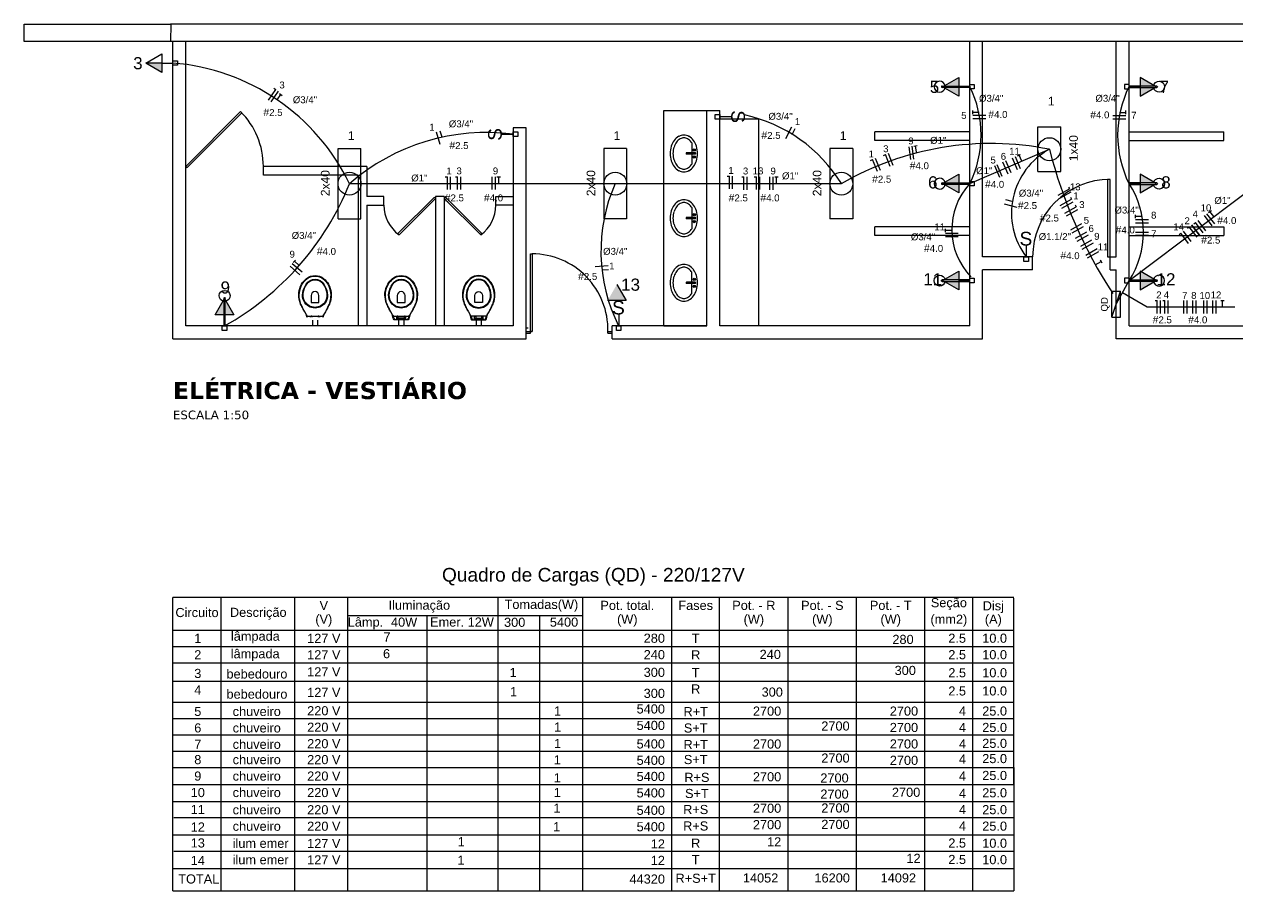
# Model space of a CAD drawing. Header units: inches. Extents: x 3 to 194, y 29 to 128.
# Drawn here: x 69.13 to 83.2, y 83.35 to 93.41 of the extents above; entities that cross this region are included whole.
import ezdxf

# ---------------------------------------------------------------- set-up
doc = ezdxf.new("R2010")
doc.units = ezdxf.units.IN
doc.header["$MEASUREMENT"] = 0
doc.linetypes.add('CONTINU', pattern=[0])
for name, color, linetype in [('0_COR', 1, 'Continuous'), ('AP-SAN', 3, 'Continuous'), ('Arquitetura', 7, 'Continuous'), ('DI-Linhas_do_quadro', 1, 'Continuous'), ('DI-Textos_do_quadro', 2, 'Continuous'), ('DI-Título_do_quadro', 1, 'Continuous'), ('EL-Condutos', 2, 'Continuous'), ('EL-Fios', 2, 'Continuous'), ('EL-Textos_condutos', 7, 'Continuous'), ('EL-Textos_fios', 7, 'Continuous'), ('EL-Textos_pontos', 5, 'Continuous'), ('HACHURA', 1, 'Continuous'), ('P-SIMBOL', 5, 'Continuous'), ('TEXTO', 7, 'Continuous')]:
    doc.layers.add(name, color=color, linetype=linetype)
doc.styles.add('ARIAL', font='arial.ttf')
doc.styles.add('ROMANS', font='romans.shx')
doc.dimstyles.new('ESC5', dxfattribs={"dimtxt": 0.01, "dimasz": 0.01, "dimexe": 0.18, "dimexo": 0.0625, "dimgap": 0.006, "dimtad": 1, "dimtih": 1, "dimtoh": 1, "dimdec": 4, "dimzin": 0, "dimdsep": 46, "dimtxsty": 'ROMANS', "dimcen": 0.09, "dimadec": 0, "dimazin": 0, "dimtfac": 1, "dimtdec": 4, "dimtofl": 0, "dimtmove": 1, "dimatfit": 3, "dimfxl": 1, "dimtolj": 1, "dimtzin": 0, "dimarcsym": 0})

# ---------------------------------------------------------------- blocks, each defined once
blk = doc.blocks.new('Chuveiro')
at = {"layer": 'AP-SAN', "color": 252}
for p, q in [((-0.393, 0.01), (0, 0.01)), ((0, 0.01), (0, -0.01)), ((0, -0.01), (-0.393, -0.01))]:
    blk.add_line(p, q, dxfattribs=at)
for centre, radius, start, end in [((-0.426, 0), 0.078, 7.3661, 352.6339), ((-0.393, 0), 0.01, 90, 270)]:
    blk.add_arc(centre, radius, start, end, dxfattribs=at)

msp = doc.modelspace()

# ---------------------------------------------------------------- hatches: boundary and pattern name
at = {"ltscale": 2.5}
h = msp.add_hatch(dxfattribs=at)
h.set_pattern_fill('AR-SAND', color=252, scale=0.05, angle=315, style=0, double=1)
h.set_pattern_definition([(187.5, (75.00052, 89.90619), (-0.0659, 0.07035), [0, -0.076, 0, -0.085, 0, -0.08125]), (217.5, (75.00052, 89.90619), (-0.16235, 0.03721), [0, -0.041, 0, -0.0685, 0, -0.02625]), (257.5, (75.04401, 89.949675), (-0.1103, -0.1099), [0, -0.025, 0, -0.09, 0, -0.1175]), (267.5, (75.044, 89.94968), (-0.13731, -0.07525), [0, -0.0125, 0, -0.059, 0, -0.0675])])
h.paths.add_polyline_path([(74.951, 89.842), (74.951, 89.906), (75.001, 89.906), (75.001, 89.842)])
at = {"layer": 'P-SIMBOL'}
msp.add_hatch(color=5, dxfattribs=at).paths.add_polyline_path([(70.535, 92.956), (70.723, 92.848), (70.723, 92.956)])
at = {"layer": 'P-SIMBOL', "linetype": 'CONTINU'}
for points in [[(79.973, 92.789), (79.785, 92.681), (79.973, 92.573)], [(82.266, 92.681), (82.078, 92.789), (82.078, 92.573)], [(79.973, 91.666), (79.785, 91.558), (79.973, 91.45)], [(82.078, 91.666), (82.078, 91.45), (82.266, 91.558)], [(79.973, 90.539), (79.785, 90.431), (79.973, 90.323)], [(82.078, 90.539), (82.078, 90.323), (82.266, 90.431)], [(76.006, 90.388), (75.898, 90.2), (76.114, 90.2)], [(71.451, 90.222), (71.342, 90.034), (71.559, 90.034)]]:
    msp.add_hatch(color=256, dxfattribs=at).paths.add_polyline_path(points)

# ---------------------------------------------------------------- linework, layer by layer
at = {"color": 1, "ltscale": 2.5}
for p, q in [((91.226, 93.406), (70.825, 93.406)), ((91.226, 93.206), (70.825, 93.206)), ((70.851, 89.756), (70.851, 93.206)), ((71.001, 89.906), (71.001, 93.206)), ((80.101, 89.906), (80.101, 93.206)), ((80.251, 90.706), (80.251, 93.206)), ((81.801, 90.706), (81.801, 93.206)), ((81.951, 89.906), (81.951, 93.206)), ((77.051, 92.406), (77.201, 92.406)), ((77.051, 89.906), (77.051, 92.406)), ((77.201, 89.906), (77.201, 92.406)), ((74.951, 92.206), (74.801, 92.206)), ((74.801, 92.206), (74.801, 89.906)), ((74.951, 89.756), (74.951, 92.206)), ((80.831, 90.706), (80.251, 90.706)), ((80.831, 90.556), (80.831, 90.706)), ((81.731, 90.706), (81.801, 90.706)), ((81.731, 90.556), (81.731, 90.706)), ((80.831, 90.556), (80.251, 90.556)), ((80.831, 90.556), (80.251, 90.556)), ((80.251, 89.756), (80.251, 90.556)), ((81.731, 90.556), (81.801, 90.556)), ((81.801, 89.756), (81.801, 90.556)), ((74.801, 89.906), (71.001, 89.906)), ((75.951, 89.756), (75.951, 89.906)), ((77.051, 89.906), (75.951, 89.906)), ((80.101, 89.906), (77.201, 89.906)), ((81.951, 89.906), (84.851, 89.906)), ((70.851, 89.756), (74.951, 89.756)), ((75.951, 89.756), (80.251, 89.756)), ((86.101, 89.756), (81.801, 89.756))]:
    msp.add_line(p, q, dxfattribs=at)
at = {"color": 252, "ltscale": 2.5}
for p, q in [((76.551, 89.906), (76.551, 92.406)), ((76.551, 92.406), (77.051, 92.406)), ((77.651, 92.306), (77.201, 92.306)), ((77.651, 89.906), (77.651, 92.306)), ((79.001, 92.056), (79.001, 92.156)), ((80.101, 92.156), (79.001, 92.156)), ((80.101, 92.056), (79.001, 92.056)), ((81.951, 92.156), (83.051, 92.156)), ((81.951, 92.056), (83.051, 92.056)), ((83.051, 92.056), (83.051, 92.156)), ((71.901, 91.656), (71.901, 91.756)), ((73.101, 91.756), (71.901, 91.756)), ((73.001, 91.656), (71.901, 91.656)), ((73.001, 91.656), (73.001, 89.906)), ((73.101, 91.756), (73.101, 91.406)), ((74.001, 91.406), (73.901, 91.406)), ((73.901, 91.406), (73.901, 89.906)), ((74.001, 91.406), (74.001, 89.906)), ((73.101, 91.306), (73.101, 89.906)), ((79.001, 90.956), (79.001, 91.056)), ((80.101, 91.056), (79.001, 91.056)), ((80.101, 90.956), (79.001, 90.956)), ((81.951, 91.056), (83.051, 91.056)), ((81.951, 90.956), (83.051, 90.956)), ((83.051, 91.056), (83.051, 90.956)), ((72.471, 89.973), (72.471, 89.906)), ((72.531, 89.973), (72.531, 89.906)), ((73.583, 89.976), (73.418, 89.976)), ((73.536, 89.994), (73.465, 89.994)), ((73.471, 89.976), (73.471, 89.906)), ((73.531, 89.976), (73.531, 89.906)), ((74.318, 89.976), (74.483, 89.976)), ((74.365, 89.994), (74.436, 89.994)), ((74.371, 89.976), (74.371, 89.906)), ((74.431, 89.976), (74.431, 89.906)), ((74.951, 89.842), (75.021, 89.842)), ((74.951, 89.822), (75.001, 89.822)), ((75.001, 89.822), (75.001, 89.842)), ((75.901, 89.822), (75.901, 89.842)), ((75.901, 89.842), (75.951, 89.842)), ((75.901, 89.822), (75.951, 89.822)), ((76.551, 89.906), (77.051, 89.906))]:
    msp.add_line(p, q, dxfattribs=at)
at = {"color": 252, "linetype": 'CONTINU'}
for p, q in [((76.914, 91.914), (76.815, 91.914)), ((76.875, 92.029), (76.875, 91.914)), ((76.914, 91.899), (76.815, 91.899)), ((76.875, 91.899), (76.875, 91.783)), ((76.875, 91.279), (76.875, 91.164)), ((76.914, 91.164), (76.815, 91.164)), ((76.914, 91.149), (76.815, 91.149)), ((76.875, 91.149), (76.875, 91.033)), ((76.875, 90.413), (76.875, 90.529)), ((76.914, 90.413), (76.815, 90.413)), ((76.914, 90.398), (76.815, 90.398)), ((76.875, 90.283), (76.875, 90.398))]:
    msp.add_line(p, q, dxfattribs=at)
at = {"color": 1, "ltscale": 2.5}
msp.add_lwpolyline([(70.826, 93.406), (70.825, 93.206), (69.126, 93.206), (69.126, 93.406)], close=True, dxfattribs=at)
msp.add_lwpolyline([(70.826, 93.406), (70.825, 93.206), (69.126, 93.206), (69.126, 93.406)], close=True, dxfattribs=at)
at = {"color": 252, "ltscale": 2.5}
for points in [[(71.015, 91.742), (71.651, 92.378), (71.637, 92.393), (71.001, 91.756)], [(81.731, 90.706), (81.731, 91.606), (81.701, 91.606), (81.701, 90.706)], [(73.901, 91.386), (73.476, 90.962), (73.462, 90.976), (73.886, 91.4)], [(74.001, 91.386), (74.425, 90.962), (74.439, 90.976), (74.015, 91.4)], [(74.601, 91.406), (74.801, 91.406), (74.801, 91.306), (74.601, 91.306)], [(75.001, 89.842), (75.001, 90.742), (75.021, 90.742), (75.021, 89.842)]]:
    msp.add_lwpolyline(points, close=True, dxfattribs=at)
for points in [[(73.101, 91.306), (73.301, 91.306), (73.301, 91.406), (73.101, 91.406)], [(72.45, 90.006), (72.45, 90.02)], [(72.552, 90.02), (72.552, 90.006)], [(73.45, 89.988), (73.45, 89.976)], [(73.552, 89.976), (73.552, 89.988)], [(74.35, 89.976), (74.35, 89.988)], [(74.452, 89.988), (74.452, 89.976)]]:
    msp.add_lwpolyline(points, dxfattribs=at)
for points in [[(72.405, 90.006), (72.401, 90.032, 0.047116), (72.401, 90.033, 0.044891), (72.401, 90.034), (72.381, 90.07, -0.036783), (72.369, 90.09, -0.0196), (72.348, 90.13, -0.056836), (72.323, 90.19, -0.089116), (72.313, 90.29, -0.095425), (72.345, 90.39, -0.091656), (72.401, 90.456, -0.16072), (72.501, 90.49, -0.16072), (72.601, 90.456, -0.091656), (72.656, 90.39, -0.095425), (72.689, 90.29, -0.089116), (72.679, 90.19, -0.056836), (72.654, 90.13, -0.0196), (72.633, 90.09, -0.036783), (72.621, 90.07), (72.6, 90.034, 0.044891), (72.6, 90.033, 0.047116), (72.6, 90.032), (72.596, 90.006)], [(72.381, 90.07), (72.37, 90.09, -0.0204), (72.351, 90.13, -0.050595), (72.327, 90.19, -0.089432), (72.319, 90.29, -0.098712), (72.353, 90.39, -0.072481), (72.401, 90.447, -0.182574), (72.501, 90.483, -0.182574), (72.601, 90.447, -0.072481), (72.648, 90.39, -0.098712), (72.682, 90.29, -0.089432), (72.674, 90.19, -0.050595), (72.651, 90.13, -0.0204), (72.632, 90.09), (72.621, 90.07)], [(73.418, 89.976, -0.110292), (73.406, 90.003), (73.401, 90.032, 0.047116), (73.401, 90.033, 0.044891), (73.401, 90.034), (73.381, 90.07, -0.036783), (73.369, 90.09, -0.0196), (73.348, 90.13, -0.056836), (73.323, 90.19, -0.089116), (73.313, 90.29, -0.095425), (73.345, 90.39, -0.091656), (73.401, 90.456, -0.16072), (73.501, 90.49, -0.16072), (73.601, 90.456, -0.091656), (73.656, 90.39, -0.095425), (73.689, 90.29, -0.089116), (73.679, 90.19, -0.056836), (73.654, 90.13, -0.0196), (73.633, 90.09, -0.036783), (73.621, 90.07), (73.6, 90.034, 0.044891), (73.6, 90.033, 0.047116), (73.6, 90.032), (73.595, 90.003, -0.110292), (73.583, 89.976, -0.110292)], [(73.381, 90.07), (73.37, 90.09, -0.0204), (73.351, 90.13, -0.050595), (73.327, 90.19, -0.089432), (73.319, 90.29, -0.098712), (73.353, 90.39, -0.072481), (73.401, 90.447, -0.182574), (73.501, 90.483, -0.182574), (73.601, 90.447, -0.072481), (73.648, 90.39, -0.098712), (73.682, 90.29, -0.089432), (73.674, 90.19, -0.050595), (73.651, 90.13, -0.0204), (73.632, 90.09), (73.621, 90.07)], [(74.483, 89.976, 0.110292), (74.495, 90.003), (74.5, 90.032, -0.047116), (74.5, 90.033, -0.044891), (74.5, 90.034), (74.521, 90.07, 0.036783), (74.533, 90.09, 0.0196), (74.554, 90.13, 0.056836), (74.579, 90.19, 0.089116), (74.589, 90.29, 0.095425), (74.556, 90.39, 0.091656), (74.501, 90.456, 0.16072), (74.401, 90.49, 0.16072), (74.301, 90.456, 0.091656), (74.245, 90.39, 0.095425), (74.213, 90.29, 0.089116), (74.223, 90.19, 0.056836), (74.248, 90.13, 0.0196), (74.269, 90.09, 0.036783), (74.281, 90.07), (74.301, 90.034, -0.044891), (74.301, 90.033, -0.047116), (74.301, 90.032), (74.306, 90.003, 0.110292), (74.318, 89.976, 0.110292)], [(74.521, 90.07), (74.532, 90.09, 0.0204), (74.551, 90.13, 0.050595), (74.574, 90.19, 0.089432), (74.582, 90.29, 0.098712), (74.548, 90.39, 0.072481), (74.501, 90.447, 0.182574), (74.401, 90.483, 0.182574), (74.301, 90.447, 0.072481), (74.253, 90.39, 0.098712), (74.219, 90.29, 0.089432), (74.227, 90.19, 0.050595), (74.251, 90.13, 0.0204), (74.27, 90.09), (74.281, 90.07)], [(72.401, 90.033), (72.403, 90.03, 0.269143), (72.42, 90.02), (72.581, 90.02, 0.269143), (72.598, 90.03), (72.6, 90.033)], [(72.415, 90.006, -0.039426), (72.413, 90.022)], [(72.466, 90.006), (72.466, 90.01, 0.414214), (72.456, 90.02)], [(72.546, 90.02, 0.414214), (72.536, 90.01), (72.536, 90.006)], [(72.588, 90.022, -0.039426), (72.586, 90.006, -0.039426)], [(73.401, 90.033), (73.403, 90.03, 0.269143), (73.42, 90.02), (73.581, 90.02, 0.269143), (73.598, 90.03), (73.6, 90.033)], [(73.431, 89.976, -0.068652), (73.421, 89.99, -0.082359), (73.413, 90.022)], [(73.453, 89.976, -0.15436), (73.45, 89.988), (73.45, 90.02)], [(73.546, 90.02, 0.414214), (73.536, 90.01), (73.536, 89.997, 0.226163), (73.538, 89.992, -0.733322), (73.536, 89.985), (73.466, 89.985, -0.733322), (73.463, 89.992, 0.226163), (73.466, 89.997), (73.466, 90.01, 0.414214), (73.456, 90.02)], [(73.552, 90.02), (73.552, 89.988, -0.15436), (73.548, 89.976, -0.15436)], [(73.588, 90.022, -0.082359), (73.581, 89.99, -0.068652), (73.57, 89.976, -0.068652)], [(74.5, 90.033), (74.498, 90.03, -0.269143), (74.481, 90.02), (74.32, 90.02, -0.269143), (74.303, 90.03), (74.301, 90.033)], [(74.313, 90.022, 0.082359), (74.321, 89.99, 0.068652), (74.331, 89.976, 0.068652)], [(74.35, 90.02), (74.35, 89.988, 0.15436), (74.353, 89.976, 0.15436)], [(74.356, 90.02, -0.414214), (74.366, 90.01), (74.366, 89.997, -0.226163), (74.363, 89.992, 0.733322), (74.366, 89.985), (74.436, 89.985, 0.733322), (74.438, 89.992, -0.226163), (74.436, 89.997), (74.436, 90.01, -0.414214), (74.446, 90.02)], [(74.448, 89.976, 0.15436), (74.452, 89.988), (74.452, 90.02)], [(74.47, 89.976, 0.068652), (74.481, 89.99, 0.082359), (74.488, 90.022)]]:
    msp.add_lwpolyline(points, format="xyb", dxfattribs=at)
for points in [[(72.501, 90.447, -0.247323), (72.603, 90.39, -0.098952), (72.643, 90.29, -0.167831), (72.629, 90.19, -0.278895), (72.501, 90.112, -0.278895), (72.373, 90.19, -0.167831), (72.358, 90.29, -0.098952), (72.399, 90.39, -0.247323)], [(72.382, 90.19, -0.185303), (72.364, 90.29, -0.106842), (72.406, 90.39, -0.250606), (72.501, 90.442, -0.250606), (72.596, 90.39, -0.106842), (72.637, 90.29, -0.185303), (72.62, 90.19, -0.264523), (72.501, 90.12, -0.264523)], [(73.501, 90.447, -0.247323), (73.603, 90.39, -0.098952), (73.643, 90.29, -0.167831), (73.629, 90.19, -0.278895), (73.501, 90.112, -0.278895), (73.373, 90.19, -0.167831), (73.358, 90.29, -0.098952), (73.399, 90.39, -0.247323)], [(73.382, 90.19, -0.185303), (73.364, 90.29, -0.106842), (73.406, 90.39, -0.250606), (73.501, 90.442, -0.250606), (73.596, 90.39, -0.106842), (73.637, 90.29, -0.185303), (73.62, 90.19, -0.264523), (73.501, 90.12, -0.264523)], [(74.401, 90.447, 0.247323), (74.299, 90.39, 0.098952), (74.258, 90.29, 0.167831), (74.273, 90.19, 0.278895), (74.401, 90.112, 0.278895), (74.529, 90.19, 0.167831), (74.543, 90.29, 0.098952), (74.503, 90.39, 0.247323)], [(74.52, 90.19, 0.185303), (74.537, 90.29, 0.106842), (74.496, 90.39, 0.250606), (74.401, 90.442, 0.250606), (74.306, 90.39, 0.106842), (74.264, 90.29, 0.185303), (74.282, 90.19, 0.264523), (74.401, 90.12, 0.264523)], [(72.456, 90.258), (72.456, 90.178), (72.546, 90.178), (72.546, 90.258, 1)], [(73.456, 90.258), (73.456, 90.178), (73.546, 90.178), (73.546, 90.258, 1)], [(74.446, 90.258), (74.446, 90.178), (74.356, 90.178), (74.356, 90.258, -1)]]:
    msp.add_lwpolyline(points, format="xyb", close=True, dxfattribs=at)
at = {"color": 252, "linetype": 'CONTINU'}
for centre, radius in [((76.904, 91.946), 0.0134), ((76.904, 91.946), 0.00926), ((76.904, 91.867), 0.0134), ((76.904, 91.867), 0.00926), ((76.904, 91.196), 0.0134), ((76.904, 91.117), 0.0134), ((76.904, 91.196), 0.00926), ((76.904, 91.117), 0.00926), ((76.904, 90.445), 0.0134), ((76.904, 90.366), 0.0134), ((76.904, 90.445), 0.00926), ((76.904, 90.366), 0.00926)]:
    msp.add_circle(centre, radius, dxfattribs=at)
at = {"color": 252, "ltscale": 2.5}
for centre, radius, start, end in [((71.001, 91.756), 0.9, 360, 45), ((81.731, 90.706), 0.9, 90, 180), ((73.732, 91.31), 0.432, 180.4501, 233.6356), ((74.169, 91.31), 0.432, 306.3644, 359.5499), ((75.021, 89.862), 0.88, 358.7125, 90)]:
    msp.add_arc(centre, radius, start, end, dxfattribs=at)
at = {"color": 252, "linetype": 'CONTINU'}
for centre, radius, start, end in [((76.849, 91.926), 0.222, 143.4475, 162.9288), ((76.808, 91.956), 0.172, 119.1924, 143.4475), ((76.808, 91.956), 0.139, 119.1924, 143.4475), ((76.783, 92.001), 0.119, 90, 119.1924), ((76.783, 92.001), 0.0866, 90, 119.1924), ((76.783, 92.001), 0.119, 60.8076, 90), ((76.783, 92.001), 0.0866, 60.8076, 90), ((76.757, 91.956), 0.139, 36.5525, 60.8076), ((76.757, 91.956), 0.172, 36.5525, 60.8076), ((76.717, 91.926), 0.222, 17.0712, 36.5525), ((76.912, 91.906), 0.288, 162.9288, 180), ((76.912, 91.906), 0.256, 162.9288, 180), ((76.849, 91.926), 0.189, 143.4475, 162.9288), ((76.815, 91.907), 0.00737, 90, 270), ((76.717, 91.926), 0.189, 33.2204, 36.5525), ((76.914, 91.907), 0.00737, 270, 90), ((76.653, 91.906), 0.288, 0, 17.0712), ((76.912, 91.906), 0.288, 180, 197.0712), ((76.849, 91.887), 0.222, 197.0712, 216.5525), ((76.912, 91.906), 0.256, 180, 197.0712), ((76.849, 91.887), 0.189, 197.0712, 216.5525), ((76.808, 91.857), 0.139, 216.5525, 240.8076), ((76.757, 91.857), 0.139, 299.1924, 323.4475), ((76.717, 91.887), 0.189, 323.4475, 326.7796), ((76.717, 91.887), 0.222, 323.4475, 342.9288), ((76.653, 91.906), 0.288, 342.9288, 0), ((76.808, 91.857), 0.172, 216.5525, 240.8076), ((76.783, 91.811), 0.119, 240.8076, 270), ((76.783, 91.811), 0.0866, 240.8076, 270), ((76.783, 91.811), 0.0866, 270, 299.1924), ((76.783, 91.811), 0.119, 270, 299.1924), ((76.757, 91.857), 0.172, 299.1924, 323.4475), ((76.808, 91.206), 0.172, 119.1924, 143.4475), ((76.783, 91.251), 0.119, 90, 119.1924), ((76.783, 91.251), 0.119, 60.8076, 90), ((76.757, 91.206), 0.172, 36.5525, 60.8076), ((76.912, 91.156), 0.288, 162.9288, 180), ((76.849, 91.176), 0.222, 143.4475, 162.9288), ((76.912, 91.156), 0.256, 162.9288, 180), ((76.849, 91.176), 0.189, 143.4475, 162.9288), ((76.808, 91.206), 0.139, 119.1924, 143.4475), ((76.783, 91.251), 0.0866, 90, 119.1924), ((76.783, 91.251), 0.0866, 60.8076, 90), ((76.757, 91.206), 0.139, 36.5525, 60.8076), ((76.717, 91.176), 0.189, 33.2204, 36.5525), ((76.717, 91.176), 0.222, 17.0712, 36.5525), ((76.653, 91.156), 0.288, 0, 17.0712), ((76.912, 91.156), 0.288, 180, 197.0712), ((76.849, 91.137), 0.222, 197.0712, 216.5525), ((76.912, 91.156), 0.256, 180, 197.0712), ((76.849, 91.137), 0.189, 197.0712, 216.5525), ((76.815, 91.157), 0.00737, 90, 270), ((76.717, 91.137), 0.222, 323.4475, 342.9288), ((76.914, 91.157), 0.00737, 270, 90), ((76.653, 91.156), 0.288, 342.9288, 0), ((76.808, 91.107), 0.172, 216.5525, 240.8076), ((76.808, 91.107), 0.139, 216.5525, 240.8076), ((76.783, 91.061), 0.119, 240.8076, 270), ((76.783, 91.061), 0.0866, 240.8076, 270), ((76.783, 91.061), 0.0866, 270, 299.1924), ((76.783, 91.061), 0.119, 270, 299.1924), ((76.757, 91.107), 0.139, 299.1924, 323.4475), ((76.757, 91.107), 0.172, 299.1924, 323.4475), ((76.717, 91.137), 0.189, 323.4475, 326.7796), ((76.849, 90.426), 0.222, 143.4475, 162.9288), ((76.849, 90.426), 0.189, 143.4475, 162.9288), ((76.808, 90.456), 0.172, 119.1924, 143.4475), ((76.808, 90.456), 0.139, 119.1924, 143.4475), ((76.783, 90.501), 0.119, 90, 119.1924), ((76.783, 90.501), 0.0866, 90, 119.1924), ((76.783, 90.501), 0.119, 60.8076, 90), ((76.783, 90.501), 0.0866, 60.8076, 90), ((76.757, 90.456), 0.139, 36.5525, 60.8076), ((76.757, 90.456), 0.172, 36.5525, 60.8076), ((76.717, 90.426), 0.189, 33.2204, 36.5525), ((76.717, 90.426), 0.222, 17.0712, 36.5525), ((76.912, 90.406), 0.288, 162.9288, 180), ((76.912, 90.406), 0.288, 180, 197.0712), ((76.912, 90.406), 0.256, 162.9288, 180), ((76.912, 90.406), 0.256, 180, 197.0712), ((76.815, 90.406), 0.00737, 90, 270), ((76.914, 90.406), 0.00737, 270, 90), ((76.653, 90.406), 0.288, 0, 17.0712), ((76.653, 90.406), 0.288, 342.9288, 0), ((76.849, 90.387), 0.222, 197.0712, 216.5525), ((76.849, 90.387), 0.189, 197.0712, 216.5525), ((76.808, 90.357), 0.172, 216.5525, 240.8076), ((76.808, 90.357), 0.139, 216.5525, 240.8076), ((76.783, 90.311), 0.0866, 240.8076, 270), ((76.783, 90.311), 0.0866, 270, 299.1924), ((76.757, 90.357), 0.139, 299.1924, 323.4475), ((76.757, 90.357), 0.172, 299.1924, 323.4475), ((76.717, 90.387), 0.189, 323.4475, 326.7796), ((76.717, 90.387), 0.222, 323.4475, 342.9288), ((76.783, 90.311), 0.119, 240.8076, 270), ((76.783, 90.311), 0.119, 270, 299.1924)]:
    msp.add_arc(centre, radius, start, end, dxfattribs=at)
at = {"layer": '0_COR', "color": 3, "linetype": 'CONTINU'}
msp.add_line((81.951, 90.431), (83.44, 91.556), dxfattribs=at)
at = {"layer": 'Arquitetura'}
msp.add_line((81.487, 90.842), (81.487, 90.842), dxfattribs=at)
at = {"layer": 'DI-Linhas_do_quadro', "linetype": 'Continuous'}
for p, q in [((70.851, 86.756), (80.614, 86.756)), ((70.851, 83.351), (70.851, 86.753)), ((71.412, 83.351), (71.412, 86.756)), ((72.268, 83.351), (72.268, 86.756)), ((72.881, 83.351), (72.881, 86.756)), ((74.622, 86.756), (74.622, 83.351)), ((75.61, 83.351), (75.61, 86.756)), ((76.642, 83.351), (76.642, 86.756)), ((77.198, 83.351), (77.198, 86.756)), ((77.993, 83.351), (77.993, 86.756)), ((78.787, 83.351), (78.787, 86.756)), ((79.581, 83.351), (79.581, 86.756)), ((80.137, 83.351), (80.137, 86.756)), ((72.881, 86.545), (75.61, 86.545)), ((73.797, 86.545), (73.797, 83.351)), ((75.105, 86.545), (75.105, 83.351)), ((70.851, 86.375), (80.614, 86.375)), ((70.851, 86.184), (80.614, 86.184)), ((71.645, 86.184), (80.614, 86.184)), ((71.645, 86.184), (80.614, 86.184)), ((70.851, 85.994), (80.614, 85.994)), ((70.851, 85.994), (80.614, 85.994)), ((70.851, 85.994), (80.614, 85.994)), ((70.851, 85.541), (80.614, 85.541)), ((70.851, 85.35), (80.614, 85.35)), ((70.851, 85.16), (80.614, 85.16)), ((70.851, 84.969), (80.614, 84.969)), ((70.851, 84.779), (70.851, 84.969)), ((70.851, 84.779), (80.614, 84.779)), ((80.614, 84.779), (80.614, 83.351)), ((70.851, 84.583), (80.614, 84.583)), ((70.851, 84.388), (80.614, 84.388)), ((70.862, 84.199), (80.614, 84.199)), ((70.851, 83.999), (80.614, 83.999)), ((70.851, 83.999), (80.614, 83.999)), ((70.862, 83.81), (80.614, 83.81)), ((70.851, 83.61), (80.614, 83.61)), ((70.851, 83.351), (80.614, 83.351))]:
    msp.add_line(p, q, dxfattribs=at)
at = {"layer": 'DI-Linhas_do_quadro', "color": 1, "linetype": 'Continuous'}
msp.add_line((80.614, 84.588), (80.614, 86.745), dxfattribs=at)
at = {"layer": 'EL-Condutos'}
msp.add_line((78.611, 91.556), (72.901, 91.556), dxfattribs=at)
for centre, radius, start, end in [((70.654, 90.467), 2.497, 25.8626, 85.4769), ((74.49, 89.731), 2.42, 82.623, 131.0519)]:
    msp.add_arc(centre, radius, start, end, dxfattribs=at)
at = {"layer": 'EL-Condutos', "linetype": 'Continuous'}
for centre, radius, start, end in [((77.112, 90.634), 1.76, 31.6118, 77.6593), ((81.43, 91.215), 0.844, 118.5927, 217.03), ((69.853, 92.772), 3.281, 299.1346, 338.2482), ((77.752, 90.774), 1.932, 156.1047, 206.6728)]:
    msp.add_arc(centre, radius, start, end, dxfattribs=at)
at = {"layer": 'EL-Fios'}
for p, q in [((71.96, 92.526), (72.045, 92.65)), ((71.991, 92.505), (72.076, 92.629)), ((72.024, 92.664), (72.045, 92.65)), ((72.062, 92.529), (72.104, 92.591)), ((72.088, 92.602), (72.121, 92.58)), ((80.137, 92.364), (80.137, 92.404)), ((80.212, 92.384), (80.137, 92.384)), ((80.287, 92.346), (80.137, 92.346)), ((81.764, 92.346), (81.914, 92.346)), ((81.839, 92.384), (81.914, 92.384)), ((81.914, 92.364), (81.914, 92.404)), ((77.968, 92.081), (78.035, 92.215)), ((78.041, 92.128), (78.075, 92.195)), ((80.287, 92.309), (80.137, 92.309)), ((81.764, 92.309), (81.914, 92.309)), ((73.954, 92.011), (73.91, 92.154)), ((73.975, 92.096), (73.953, 92.167)), ((79.417, 91.836), (79.397, 91.985)), ((79.454, 91.841), (79.434, 91.99)), ((79.452, 91.992), (79.491, 91.998)), ((79.482, 91.921), (79.472, 91.995)), ((78.95, 91.826), (78.973, 91.835)), ((79.03, 91.696), (78.973, 91.835)), ((79.064, 91.71), (79.008, 91.849)), ((79.099, 91.884), (79.123, 91.894)), ((79.179, 91.755), (79.123, 91.894)), ((79.214, 91.769), (79.157, 91.908)), ((80.477, 91.638), (80.418, 91.776)), ((80.547, 91.668), (80.487, 91.806)), ((80.581, 91.683), (80.522, 91.821)), ((80.656, 91.715), (80.597, 91.853)), ((80.69, 91.73), (80.631, 91.868)), ((80.656, 91.879), (80.692, 91.894)), ((80.704, 91.818), (80.674, 91.886)), ((74.012, 91.637), (74.037, 91.637)), ((74.037, 91.487), (74.037, 91.637)), ((74.075, 91.487), (74.075, 91.637)), ((74.13, 91.637), (74.155, 91.637)), ((74.155, 91.487), (74.155, 91.637)), ((74.193, 91.487), (74.193, 91.637)), ((74.558, 91.487), (74.558, 91.637)), ((74.596, 91.487), (74.596, 91.637)), ((74.613, 91.637), (74.653, 91.637)), ((74.633, 91.562), (74.633, 91.637)), ((77.286, 91.645), (77.311, 91.645)), ((77.311, 91.495), (77.311, 91.645)), ((77.349, 91.495), (77.349, 91.645)), ((77.455, 91.636), (77.48, 91.636)), ((77.48, 91.486), (77.48, 91.636)), ((77.518, 91.486), (77.518, 91.636)), ((77.6, 91.637), (77.625, 91.637)), ((77.625, 91.487), (77.625, 91.637)), ((77.663, 91.487), (77.663, 91.637)), ((77.782, 91.486), (77.782, 91.636)), ((77.819, 91.486), (77.819, 91.636)), ((77.837, 91.636), (77.877, 91.636)), ((77.857, 91.561), (77.857, 91.636)), ((80.45, 91.627), (80.391, 91.765)), ((81.129, 91.421), (81.26, 91.495)), ((81.247, 91.517), (81.26, 91.495)), ((80.595, 91.351), (80.522, 91.37)), ((81.147, 91.389), (81.278, 91.463)), ((81.151, 91.303), (81.281, 91.377)), ((81.269, 91.398), (81.281, 91.377)), ((80.65, 91.28), (80.505, 91.32)), ((81.169, 91.27), (81.3, 91.344)), ((81.206, 91.215), (81.337, 91.289)), ((81.225, 91.182), (81.355, 91.256)), ((81.325, 91.311), (81.337, 91.289)), ((82.945, 91.089), (82.855, 91.208)), ((82.874, 91.222), (82.906, 91.246)), ((82.935, 91.174), (82.89, 91.234)), ((81.274, 91.02), (81.404, 91.094)), ((82.027, 91.154), (82.027, 91.194)), ((82.102, 91.174), (82.027, 91.174)), ((82.177, 91.136), (82.027, 91.136)), ((82.177, 91.099), (82.027, 91.099)), ((82.771, 90.957), (82.68, 91.077)), ((82.77, 90.957), (82.68, 91.076)), ((82.701, 91.092), (82.721, 91.107)), ((82.811, 90.987), (82.721, 91.107)), ((82.841, 91.01), (82.751, 91.13)), ((82.915, 91.066), (82.825, 91.186)), ((79.818, 90.993), (79.818, 91.033)), ((79.893, 91.013), (79.818, 91.013)), ((79.968, 90.976), (79.818, 90.976)), ((79.968, 90.938), (79.818, 90.938)), ((81.292, 90.987), (81.423, 91.061)), ((81.329, 90.922), (81.46, 90.996)), ((81.348, 90.89), (81.478, 90.963)), ((82.177, 90.991), (82.027, 90.991)), ((82.177, 90.953), (82.027, 90.953)), ((82.532, 90.968), (82.552, 90.983)), ((82.642, 90.863), (82.552, 90.983)), ((82.672, 90.886), (82.582, 91.006)), ((82.63, 91.039), (82.65, 91.054)), ((82.63, 91.039), (82.65, 91.054)), ((82.741, 90.934), (82.65, 91.054)), ((82.74, 90.934), (82.65, 91.054)), ((81.389, 90.83), (81.52, 90.904)), ((81.408, 90.797), (81.538, 90.871)), ((81.45, 90.728), (81.581, 90.802)), ((72.248, 90.64), (72.274, 90.67)), ((72.318, 90.606), (72.261, 90.655)), ((81.469, 90.696), (81.599, 90.769)), ((81.559, 90.616), (81.625, 90.653)), ((81.615, 90.671), (81.635, 90.636)), ((72.326, 90.5), (72.212, 90.598)), ((72.35, 90.529), (72.236, 90.626)), ((75.753, 90.594), (75.902, 90.606)), ((75.831, 90.556), (75.906, 90.562)), ((82.253, 90.199), (82.278, 90.199)), ((82.278, 90.049), (82.278, 90.199)), ((82.315, 90.049), (82.315, 90.199)), ((82.341, 90.199), (82.366, 90.199)), ((82.366, 90.049), (82.366, 90.199)), ((82.403, 90.049), (82.403, 90.199)), ((82.588, 90.049), (82.588, 90.199)), ((82.625, 90.049), (82.625, 90.199)), ((82.691, 90.049), (82.691, 90.199)), ((82.728, 90.049), (82.728, 90.199)), ((82.82, 90.049), (82.82, 90.199)), ((82.857, 90.049), (82.857, 90.199)), ((82.923, 90.049), (82.923, 90.199)), ((82.96, 90.049), (82.96, 90.199)), ((83.015, 90.199), (83.055, 90.199)), ((83.035, 90.125), (83.035, 90.199))]:
    msp.add_line(p, q, dxfattribs=at)
at = {"layer": 'EL-Textos_fios', "color": 3, "linetype": 'CONTINU'}
for p, q in [((80.101, 91.558), (81.026, 91.956)), ((81.801, 90.156), (81.95, 90.431)), ((82.162, 90.125), (83.179, 90.125))]:
    msp.add_line(p, q, dxfattribs=at)
for centre, radius, start, end in [((78.968, 92.12), 1.265, 333.6333, 26.3667), ((83.083, 92.12), 1.265, 153.6333, 206.3667), ((80.349, 88.547), 3.475, 78.7825, 120.0267), ((86.479, 93.353), 5.629, 194.3675, 213.0582), ((80.684, 91.023), 0.791, 137.4986, 223.9694), ((81.087, 90.994), 1.031, 326.8726, 33.1455)]:
    msp.add_arc(centre, radius, start, end, dxfattribs=at)
at = {"layer": 'P-SIMBOL'}
for p, q in [((70.535, 92.956), (70.723, 93.064)), ((70.723, 93.064), (70.723, 92.848)), ((70.723, 92.848), (70.535, 92.956)), ((70.723, 92.956), (70.851, 92.956)), ((70.851, 92.93), (70.851, 92.983)), ((70.851, 92.983), (70.904, 92.983)), ((70.904, 92.93), (70.851, 92.93)), ((70.904, 92.983), (70.904, 92.93)), ((79.785, 92.681), (79.973, 92.789)), ((79.973, 92.789), (79.973, 92.573)), ((82.266, 92.681), (82.078, 92.789)), ((82.078, 92.789), (82.078, 92.573)), ((79.973, 92.573), (79.785, 92.681)), ((79.973, 92.681), (80.101, 92.681)), ((80.101, 92.655), (80.101, 92.708)), ((80.101, 92.708), (80.154, 92.708)), ((80.154, 92.655), (80.101, 92.655)), ((80.154, 92.708), (80.154, 92.655)), ((81.897, 92.708), (81.897, 92.655)), ((81.95, 92.708), (81.897, 92.708)), ((81.897, 92.655), (81.95, 92.655)), ((81.95, 92.655), (81.95, 92.708)), ((82.078, 92.681), (81.95, 92.681)), ((82.078, 92.573), (82.266, 92.681)), ((77.147, 92.305), (77.147, 92.358)), ((77.147, 92.358), (77.201, 92.358)), ((77.201, 92.358), (77.201, 92.305)), ((77.201, 92.305), (77.147, 92.305)), ((77.329, 92.331), (77.201, 92.331)), ((80.893, 91.698), (80.893, 92.214)), ((80.893, 92.214), (81.158, 92.214)), ((81.158, 91.698), (81.158, 92.214)), ((74.672, 92.131), (74.801, 92.131)), ((74.801, 92.105), (74.801, 92.158)), ((74.801, 92.158), (74.854, 92.158)), ((74.854, 92.105), (74.801, 92.105)), ((74.854, 92.158), (74.854, 92.105)), ((72.768, 91.148), (72.768, 91.964)), ((72.768, 91.964), (73.033, 91.964)), ((73.033, 91.148), (73.033, 91.964)), ((76.118, 91.964), (75.853, 91.964)), ((75.853, 91.964), (75.853, 91.148)), ((76.118, 91.964), (76.118, 91.148)), ((78.743, 91.964), (78.478, 91.964)), ((78.478, 91.964), (78.478, 91.148)), ((78.743, 91.964), (78.743, 91.148)), ((79.785, 91.558), (79.973, 91.666)), ((79.973, 91.666), (79.973, 91.45)), ((80.893, 91.698), (81.158, 91.698)), ((82.266, 91.558), (82.078, 91.666)), ((82.078, 91.666), (82.078, 91.45)), ((79.973, 91.45), (79.785, 91.558)), ((79.973, 91.558), (80.101, 91.558)), ((80.101, 91.53), (80.101, 91.583)), ((80.101, 91.583), (80.154, 91.583)), ((80.154, 91.53), (80.101, 91.53)), ((80.154, 91.583), (80.154, 91.53)), ((82.078, 91.558), (81.95, 91.558)), ((82.078, 91.45), (82.266, 91.558)), ((72.768, 91.148), (73.033, 91.148)), ((76.118, 91.148), (75.853, 91.148)), ((78.743, 91.148), (78.478, 91.148)), ((80.756, 90.835), (80.756, 90.706)), ((80.729, 90.706), (80.782, 90.706)), ((80.729, 90.653), (80.729, 90.706)), ((80.782, 90.653), (80.729, 90.653)), ((80.782, 90.706), (80.782, 90.653)), ((79.785, 90.431), (79.973, 90.539)), ((79.973, 90.539), (79.973, 90.323)), ((82.266, 90.431), (82.078, 90.539)), ((82.078, 90.539), (82.078, 90.323)), ((76.006, 90.388), (76.114, 90.2)), ((79.973, 90.323), (79.785, 90.431)), ((79.973, 90.431), (80.101, 90.431)), ((80.101, 90.405), (80.101, 90.458)), ((80.101, 90.458), (80.154, 90.458)), ((80.154, 90.405), (80.101, 90.405)), ((80.154, 90.458), (80.154, 90.405)), ((81.897, 90.458), (81.897, 90.405)), ((81.95, 90.458), (81.897, 90.458)), ((81.897, 90.405), (81.95, 90.405)), ((81.95, 90.405), (81.95, 90.458)), ((82.078, 90.431), (81.95, 90.431)), ((82.078, 90.323), (82.266, 90.431)), ((81.751, 90.006), (81.751, 90.307)), ((81.751, 90.307), (81.85, 90.307)), ((81.751, 90.006), (81.85, 90.307)), ((81.85, 90.006), (81.85, 90.307)), ((71.342, 90.034), (71.451, 90.222)), ((71.451, 90.222), (71.559, 90.034)), ((76.114, 90.2), (75.898, 90.2)), ((71.559, 90.034), (71.342, 90.034)), ((71.451, 90.034), (71.451, 89.906)), ((76.026, 90.035), (76.026, 89.906)), ((81.751, 90.006), (81.85, 90.006)), ((71.424, 89.906), (71.477, 89.906)), ((71.424, 89.853), (71.424, 89.906)), ((71.477, 89.853), (71.424, 89.853)), ((71.477, 89.906), (71.477, 89.853)), ((75.999, 89.906), (76.052, 89.906)), ((75.999, 89.853), (75.999, 89.906)), ((76.052, 89.853), (75.999, 89.853)), ((76.052, 89.906), (76.052, 89.853))]:
    msp.add_line(p, q, dxfattribs=at)
at = {"layer": 'P-SIMBOL', "color": 5}
msp.add_line((70.723, 92.956), (70.535, 92.956), dxfattribs=at)
at = {"layer": 'P-SIMBOL'}
for centre in [(81.026, 91.956), (72.901, 91.556), (75.986, 91.556), (78.611, 91.556)]:
    msp.add_circle(centre, 0.133, dxfattribs=at)
at = {"layer": 'TEXTO', "color": 1, "linetype": 'CONTINU'}
msp.add_line((70.848, 85.781), (80.614, 85.781), dxfattribs=at)

# ---------------------------------------------------------------- block references
at = {"yscale": 0.8176870748751099}
for p, xscale, zscale in [((80.101, 92.681), 0.8176870748751099, 0.8176870748751099), ((81.951, 92.681), -0.8176870748751099, 0.8176870748751092), ((80.101, 91.556), 0.8176870748751099, 0.8176870748751099), ((81.951, 91.556), -0.8176870748751099, 0.8176870748751092)]:
    msp.add_blockref('Chuveiro', p, dxfattribs=dict(at, xscale=xscale, zscale=zscale))
for p, xscale, zscale, rotation in [((80.101, 90.431), -0.8176870748751099, 0.8176870748751092, 180), ((81.951, 90.431), 0.8176870748751099, 0.8176870748751099, 180), ((71.451, 89.906), -0.8176870748751099, 0.8176870748751092, 89.99999999999993)]:
    msp.add_blockref('Chuveiro', p, dxfattribs=dict(at, xscale=xscale, zscale=zscale, rotation=rotation))

# ---------------------------------------------------------------- texts
at = {"layer": 'DI-Textos_do_quadro', "style": 'ARIAL'}
for s, height, p in [('Iluminação', 0.1059, (73.354, 86.612)), ('Lâmp.', 0.1059, (72.881, 86.416)), ('40W', 0.1059, (73.383, 86.415)), ('Emer. 12W', 0.1059, (73.837, 86.416)), (' 300', 0.1059, (74.654, 86.413)), ('5400', 0.1059, (75.227, 86.415)), ('7', 0.106, (73.295, 86.243)), ('6', 0.106, (73.29, 86.049)), ('1', 0.106, (74.759, 85.831)), ('1', 0.106, (74.764, 85.608))]:
    msp.add_text(s, height=height, dxfattribs=at).set_placement(p)
at = {"layer": 'DI-Textos_do_quadro', "line_spacing_factor": 0.9, "style": 'ARIAL'}
for s, insert, char_height, width, attachment_point in [('V', (72.603, 86.608), 0.106, 0.1979, 8), ('Pot. total.', (76.126, 86.608), 0.1059, 1.25239, 8), ('Fases', (76.92, 86.608), 0.1059, 0.80748, 8), ('Pot. - R', (77.595, 86.608), 0.1059, 1.00393, 8), ('Pot. - S', (78.39, 86.608), 0.1059, 0.98804, 8), ('Pot. - T', (79.184, 86.608), 0.1059, 0.97071, 8), ('Seção', (79.859, 86.608), 0.1059, 0.8407, 8), ('Disj', (80.375, 86.573), 0.1059, 0.49402, 8), ('Circuito', (71.131, 86.525), 0.1059, 0.56133, 8), ('Descrição', (71.842, 86.496), 0.1059, 1.22824, 8), ('(V)', (72.603, 86.417), 0.1059, 0.39435, 8), ('(W)', (76.126, 86.417), 0.1059, 0.47524, 8), ('(W)', (77.595, 86.417), 0.1059, 0.47524, 8), ('(W)', (78.39, 86.417), 0.1059, 0.47524, 8), ('(W)', (79.184, 86.417), 0.1059, 0.47524, 8), ('(mm2)', (79.859, 86.417), 0.1059, 0.85515, 8), ('(A)', (80.375, 86.417), 0.1059, 0.39435, 8), ('1', (71.14, 86.227), 0.106, 0.16467, 8), ('        lâmpada', (71.196, 86.22), 0.1059, 1.36092, 7), ('127 V', (72.603, 86.227), 0.1059, 0.77426, 8), ('280', (76.563, 86.227), 0.1059, 0.49402, 9), ('T', (76.92, 86.227), 0.106, 0.21379, 8), ('280', (79.45, 86.213), 0.1059, 0.49402, 9), ('2.5', (80.058, 86.227), 0.1059, 0.41168, 9), ('10.0', (80.534, 86.227), 0.1059, 0.57636, 9), ('2', (71.14, 86.036), 0.106, 0.16467, 8), ('        lâmpada', (71.194, 86.016), 0.1059, 1.36092, 7), ('127 V', (72.603, 86.036), 0.1059, 0.77426, 8), ('240', (76.563, 86.036), 0.1059, 0.49402, 9), ('R', (76.92, 86.036), 0.106, 0.1979, 8), ('240', (77.909, 86.039), 0.1059, 0.49402, 9), ('2.5', (80.058, 86.036), 0.1059, 0.41168, 9), ('10.0', (80.534, 86.036), 0.1059, 0.57636, 9), ('3', (71.14, 85.818), 0.106, 0.16467, 8), ('127 V', (72.603, 85.838), 0.1059, 0.77426, 8), ('300', (76.563, 85.831), 0.1059, 0.49402, 9), ('T', (76.92, 85.829), 0.106, 0.21379, 8), ('300', (79.476, 85.853), 0.1059, 0.49402, 9), ('2.5', (80.058, 85.826), 0.1059, 0.41168, 9), ('10.0', (80.534, 85.826), 0.1059, 0.57636, 9), ('4', (71.14, 85.628), 0.106, 0.16467, 8), ('R', (76.92, 85.639), 0.106, 0.1979, 8), ('2.5', (80.058, 85.615), 0.1059, 0.41168, 9), ('10.0', (80.534, 85.615), 0.1059, 0.57636, 9), ('127 V', (72.603, 85.6), 0.1059, 0.77426, 8), ('300', (76.563, 85.587), 0.1059, 0.49402, 9), ('300', (77.932, 85.602), 0.1059, 0.49402, 9), ('5', (71.14, 85.377), 0.106, 0.16467, 8), ('chuveiro ', (71.545, 85.377), 0.1059, 1.36795, 7), ('220 V', (72.603, 85.385), 0.1059, 0.77426, 8), ('5400', (76.563, 85.406), 0.1059, 0.65869, 9), ('R+T', (76.92, 85.376), 0.1059, 0.56769, 8), ('2700', (77.913, 85.381), 0.1059, 0.65869, 9), ('2700', (79.502, 85.381), 0.1059, 0.65869, 9), ('4', (80.058, 85.384), 0.106, 0.16467, 9), ('25.0', (80.534, 85.382), 0.1059, 0.57636, 9), ('chuveiro ', (71.545, 85.186), 0.1059, 1.36795, 7), ('220 V', (72.603, 85.194), 0.1059, 0.77426, 8), ('5400', (76.563, 85.215), 0.1059, 0.65869, 9), ('2700', (78.707, 85.208), 0.1059, 0.65869, 9), ('2700', (79.502, 85.191), 0.1059, 0.65869, 9), ('4', (80.058, 85.193), 0.106, 0.16467, 9), ('25.0', (80.534, 85.191), 0.1059, 0.57636, 9), ('6', (71.14, 85.186), 0.106, 0.16467, 8), ('S+T', (76.92, 85.185), 0.1059, 0.5518, 8), ('7', (71.14, 84.996), 0.106, 0.16467, 8), ('chuveiro', (71.545, 84.996), 0.1059, 1.36795, 7), ('220 V', (72.603, 85.003), 0.1059, 0.77426, 8), ('5400', (76.563, 85), 0.1059, 0.65869, 9), ('R+T', (76.92, 84.994), 0.1059, 0.56769, 8), ('2700', (77.913, 84.999), 0.1059, 0.65869, 9), ('2700', (79.502, 85), 0.1059, 0.65869, 9), ('4', (80.058, 85.002), 0.106, 0.16467, 9), ('25.0', (80.534, 85.007), 0.1059, 0.57636, 9), ('8', (71.14, 84.818), 0.106, 0.16467, 8), ('chuveiro ', (71.545, 84.818), 0.1059, 1.36795, 7), ('220 V', (72.603, 84.818), 0.1059, 0.77426, 8), ('5400', (76.563, 84.81), 0.1059, 0.65869, 9), ('S+T', (76.92, 84.819), 0.1059, 0.5518, 8), ('2700', (78.707, 84.836), 0.1059, 0.65869, 9), ('2700', (79.502, 84.81), 0.1059, 0.65869, 9), ('4', (80.058, 84.826), 0.106, 0.16467, 9), ('25.0', (80.534, 84.83), 0.1059, 0.57636, 9), ('9', (71.14, 84.627), 0.106, 0.16467, 8), ('chuveiro ', (71.545, 84.627), 0.1059, 1.36795, 7), ('220 V', (72.603, 84.627), 0.1059, 0.77426, 8), ('4', (80.058, 84.629), 0.106, 0.16467, 9), ('25.0', (80.534, 84.634), 0.1059, 0.57636, 9), ('5400', (76.563, 84.623), 0.1059, 0.65869, 9), ('R+S', (76.934, 84.612), 0.1059, 0.5518, 8), ('2700', (77.913, 84.619), 0.1059, 0.65869, 9), ('2700', (78.696, 84.605), 0.1059, 0.65869, 9), ('10', (71.14, 84.436), 0.1059, 0.16467, 8), ('chuveiro ', (71.545, 84.436), 0.1059, 1.36795, 7), ('220 V', (72.603, 84.436), 0.1059, 0.77426, 8), ('5400', (76.563, 84.432), 0.1059, 0.65869, 9), ('S+T', (76.934, 84.425), 0.1059, 0.5518, 8), ('2700', (78.696, 84.418), 0.1059, 0.65869, 9), ('2700', (79.527, 84.439), 0.1059, 0.65869, 9), ('4', (80.058, 84.428), 0.106, 0.16467, 9), ('25.0', (80.534, 84.433), 0.1059, 0.57636, 9), ('11', (71.14, 84.24), 0.1059, 0.16467, 8), ('chuveiro ', (71.545, 84.236), 0.1059, 1.36795, 7), ('220 V', (72.603, 84.236), 0.1059, 0.77426, 8), ('5400', (76.563, 84.23), 0.1059, 0.65869, 9), ('R+S', (76.92, 84.239), 0.1059, 0.58503, 8), ('2700', (77.913, 84.254), 0.1059, 0.65869, 9), ('2700', (78.707, 84.257), 0.1059, 0.65869, 9), ('4', (80.058, 84.24), 0.106, 0.16467, 9), ('25.0', (80.534, 84.237), 0.1059, 0.57636, 9), ('2700', (77.913, 84.063), 0.1059, 0.65869, 9), ('2700', (78.707, 84.066), 0.1059, 0.65869, 9), ('12', (71.14, 84.037), 0.1059, 0.16467, 8), ('chuveiro ', (71.545, 84.045), 0.1059, 1.36795, 7), ('220 V', (72.603, 84.045), 0.1059, 0.77426, 8), ('5400', (76.563, 84.039), 0.1059, 0.65869, 9), ('R+S', (76.92, 84.048), 0.1059, 0.58503, 8), ('4', (80.058, 84.049), 0.106, 0.16467, 9), ('25.0', (80.534, 84.046), 0.1059, 0.57636, 9), ('13', (71.14, 83.851), 0.1059, 0.16467, 8), ('ilum emer ', (71.545, 83.847), 0.1059, 1.36795, 7), ('127 V', (72.603, 83.847), 0.1059, 0.77426, 8), ('12', (76.563, 83.841), 0.1059, 0.65869, 9), ('R', (76.92, 83.85), 0.106, 0.58503, 8), ('12', (77.913, 83.865), 0.1059, 0.65869, 9), ('2.5', (80.058, 83.85), 0.1059, 0.16467, 9), ('10.0', (80.534, 83.848), 0.1059, 0.57636, 9), ('14', (71.14, 83.648), 0.1059, 0.16467, 8), ('ilum emer', (71.545, 83.656), 0.1059, 1.36795, 7), ('127 V', (72.603, 83.656), 0.1059, 0.77426, 8), ('12', (76.563, 83.65), 0.1059, 0.65869, 9), ('T', (76.92, 83.659), 0.106, 0.58503, 8), ('12', (79.531, 83.674), 0.1059, 0.65869, 9), ('2.5', (80.058, 83.659), 0.1059, 0.16467, 9), ('10.0', (80.534, 83.657), 0.1059, 0.57636, 9), ('TOTAL', (70.913, 83.433), 0.1059, 0.95337, 7), ('44320', (76.563, 83.432), 0.1059, 0.82337, 9), ('R+S+T', (76.92, 83.441), 0.1059, 0.93893, 8), ('14052', (77.879, 83.445), 0.1059, 0.65869, 9), ('16200', (78.71, 83.445), 0.1059, 0.65869, 9), ('14092', (79.478, 83.445), 0.1059, 0.65869, 9)]:
    msp.add_mtext(s, dxfattribs=dict(at, insert=insert, char_height=char_height, width=width, attachment_point=attachment_point))
at = {"layer": 'DI-Textos_do_quadro', "char_height": 0.1059, "style": 'ARIAL'}
for s, width, gutter_width, insert, attachment_point in [('{\\f@Arial Unicode MS|b0|i0|c0|p34;Tomadas(W) }', 1.54884, 1, (75.129, 86.589), 8), ('bebedouro', 1.70273, 1.412, (71.473, 85.812), 7), ('bebedouro', 1.70273, 1.412, (71.473, 85.578), 7), ('{\\f@Arial Unicode MS|b0|i0|c0|p34;\\C256;1}', 0.45195, 1, (75.316, 85.383), 8), ('{\\f@Arial Unicode MS|b0|i0|c0|p34;\\C256;1}', 0.45195, 1, (75.318, 85.198), 8), ('{\\f@Arial Unicode MS|b0|i0|c0|p34;\\C256;1}', 0.45195, 1, (75.316, 85.006), 8), ('{\\f@Arial Unicode MS|b0|i0|c0|p34;\\C256;1}', 0.45195, 1, (75.314, 84.817), 8), ('{\\f@Arial Unicode MS|b0|i0|c0|p34;\\C256;1}', 0.45195, 1, (75.314, 84.609), 8), ('{\\f@Arial Unicode MS|b0|i0|c0|p34;\\C256;1}', 0.45195, 1, (75.314, 84.438), 8), ('{\\f@Arial Unicode MS|b0|i0|c0|p34;\\C256;1}', 0.45195, 1, (75.31, 84.256), 8), ('{\\f@Arial Unicode MS|b0|i0|c0|p34;\\C256;1}', 0.45195, 1, (75.306, 84.041), 8), ('{\\f@Arial Unicode MS|b0|i0|c0|p34;\\C256;1}', 0.45195, 1, (74.198, 83.867), 8), ('{\\f@Arial Unicode MS|b0|i0|c0|p34;\\C256;1}', 0.45195, 1, (74.195, 83.652), 8)]:
    msp.add_mtext_dynamic_manual_height_columns(s, width=width, gutter_width=gutter_width, heights=[0], dxfattribs=dict(at, insert=insert, attachment_point=attachment_point))
at = {"layer": 'DI-Título_do_quadro', "color": 3, "insert": (75.732, 86.89), "char_height": 0.15885, "width": 9.7631, "attachment_point": 8, "line_spacing_factor": 0.9, "style": 'ARIAL'}
msp.add_mtext('Quadro de Cargas (QD) - 220/127V', dxfattribs=at)
at = {"layer": 'EL-Textos_condutos', "color": 2, "char_height": 0.08, "width": 0.30716, "attachment_point": 8, "line_spacing_factor": 0.9, "style": 'ARIAL'}
for s, insert in [('%%C3/4"', (72.384, 92.487)), ('%%C3/4"', (80.35, 92.504)), ('%%C3/4"', (81.701, 92.504)), ('%%C3/4"', (77.905, 92.295)), ('%%C3/4"', (74.195, 92.207)), ('%%C1"', (79.736, 92.016)), ('%%c1"', (73.712, 91.579)), ('%%c1"', (78.016, 91.604)), ('%%C1"', (80.27, 91.664)), ('%%C3/4"', (80.812, 91.403)), ('%%C1"', (83.035, 91.319)), ('%%C3/4"', (72.371, 90.913)), ('%%c1.1/2"', (81.089, 90.899)), ('%%C3/4"', (75.986, 90.728))]:
    msp.add_mtext(s, dxfattribs=dict(at, insert=insert))
at = {"layer": 'EL-Textos_fios', "color": 1, "char_height": 0.08, "width": 0.30716, "attachment_point": 8, "line_spacing_factor": 0.9, "style": 'ARIAL'}
for s, insert in [('3', (72.118, 92.66)), ('{\\H1.0833x;#}2.5', (72.013, 92.341)), ('5', (80.033, 92.307)), ('{\\H1.0833x;#}4.0', (80.428, 92.318)), ('{\\H1.0833x;#}4.0', (81.611, 92.313)), ('7', (82.007, 92.31)), ('1', (73.858, 92.172)), ('1', (78.102, 92.237)), ('{\\H1.0833x;#}2.5', (77.794, 92.075)), ('9', (79.419, 92.011)), ('{\\H1.0833x;#}2.5', (74.172, 91.957)), ('1', (78.958, 91.861)), ('3', (79.127, 91.92)), ('6', (80.492, 91.832)), ('11', (80.621, 91.893)), ('{\\H1.0833x;#}4.0', (79.516, 91.723)), ('5', (80.373, 91.789)), ('1', (74.056, 91.663)), ('3', (74.174, 91.663)), ('9', (74.596, 91.663)), ('1', (77.33, 91.67)), ('3', (77.499, 91.662)), ('13', (77.644, 91.663)), ('9', (77.819, 91.662)), ('{\\H1.0833x;#}2.5', (79.079, 91.567)), ('{\\H1.0833x;#}4.0', (80.39, 91.507)), ('13', (81.326, 91.478)), ('{\\H1.0833x;#}2.5', (74.118, 91.35)), ('{\\H1.0833x;#}4.0', (74.573, 91.35)), ('{\\H1.0833x;#}2.5', (77.414, 91.35)), ('{\\H1.0833x;#}4.0', (77.782, 91.35)), ('{\\H1.0833x;#}2.5', (80.771, 91.261)), ('1', (81.334, 91.375)), ('3', (81.403, 91.272)), ('%%C3/4"', (81.922, 91.207)), ('8', (82.237, 91.149)), ('4', (82.72, 91.164)), ('10', (82.843, 91.235)), ('11', (79.753, 91.014)), ('{\\H1.0833x;#}2.5', (81.025, 91.116)), ('5', (81.455, 91.09)), ('6', (81.511, 90.995)), ('14', (82.526, 91.015)), ('2', (82.625, 91.086)), ('2', (82.625, 91.086)), ('{\\H1.0833x;#}4.0', (83.085, 91.087)), ('%%C3/4"', (79.559, 90.896)), ('9', (81.577, 90.904)), ('{\\H1.0833x;#}4.0', (81.906, 90.978)), ('7', (82.237, 90.934)), ('{\\H1.0833x;#}2.5', (82.899, 90.86)), ('{\\H1.0833x;#}4.0', (72.633, 90.729)), ('{\\H1.0833x;#}4.0', (79.681, 90.764)), ('11', (81.648, 90.782)), ('9', (72.236, 90.696)), ('{\\H1.0833x;#}4.0', (81.265, 90.679)), ('{\\H1.0833x;#}2.5', (75.666, 90.438)), ('1', (75.946, 90.561)), ('2', (82.297, 90.225)), ('4', (82.384, 90.225)), ('7', (82.597, 90.217)), ('8 ', (82.703, 90.218)), ('10', (82.83, 90.217)), ('12 ', (82.96, 90.225)), ('{\\H1.0833x;#}2.5', (82.336, 89.935)), ('{\\H1.0833x;#}4.0', (82.748, 89.935))]:
    msp.add_mtext(s, dxfattribs=dict(at, insert=insert))
at = {"layer": 'EL-Textos_fios', "color": 2, "insert": (81.726, 90.156), "char_height": 0.08, "attachment_point": 8, "rotation": 90, "style": 'ARIAL'}
msp.add_mtext_dynamic_manual_height_columns('QD ', width=0.58153, gutter_width=1, heights=[0], dxfattribs=at)
at = {"layer": 'EL-Textos_pontos', "linetype": 'CONTINU', "char_height": 0.1412, "attachment_point": 1, "style": 'ARIAL'}
for s, insert in [('\\pi-0.046232;3', (70.436, 93.025)), ('\\pi-0.046425;9', (71.451, 90.422)), ('\\pi-0.094486;13', (76.149, 90.455))]:
    msp.add_mtext(s, dxfattribs=dict(at, insert=insert))
at = {"layer": 'EL-Textos_pontos', "linetype": 'CONTINU', "line_spacing_factor": 0.9, "style": 'ARIAL'}
for s, insert, char_height, attachment_point in [('5', (79.637, 92.75), 0.141, 1), ('7', (82.414, 92.75), 0.141, 3), ('6', (79.617, 91.642), 0.141, 1), ('8', (82.434, 91.642), 0.141, 3), ('11', (79.562, 90.517), 0.1412, 1), ('12', (82.489, 90.517), 0.1412, 3)]:
    msp.add_mtext(s, dxfattribs=dict(at, insert=insert, char_height=char_height, attachment_point=attachment_point))
at = {"layer": 'EL-Textos_pontos', "color": 3, "linetype": 'CONTINU', "char_height": 0.1, "attachment_point": 1, "style": 'ARIAL'}
for insert in [(81.026, 92.564), (72.901, 92.164), (75.986, 92.164), (78.611, 92.164)]:
    msp.add_mtext('\\pi-0.018417;1', dxfattribs=dict(at, insert=insert))
at = {"layer": 'EL-Textos_pontos', "color": 3, "linetype": 'CONTINU', "char_height": 0.1, "rotation": 90, "style": 'ARIAL'}
for s, insert, attachment_point in [('\\pi-0.14052;1x40', (81.357, 91.957), 7), ('\\pi-0.14608;2x40', (72.569, 91.557), 1), ('\\pi-0.14608;2x40', (75.654, 91.557), 1), ('\\pi-0.14608;2x40', (78.279, 91.557), 1)]:
    msp.add_mtext(s, dxfattribs=dict(at, insert=insert, attachment_point=attachment_point))
at = {"layer": 'HACHURA', "insert": (70.851, 89.256), "char_height": 0.2, "attachment_point": 1}
msp.add_mtext('{\\fVerdana|b1|i0|c0|p34;ELÉTRICA - VESTIÁRIO\\P\\fVerdana|b0|i0|c0|p34;\\H0.5x;ESCALA 1:50}', dxfattribs=at)
at = {"layer": 'P-SIMBOL', "char_height": 0.159, "width": 0.29838, "attachment_point": 7, "line_spacing_factor": 0.9, "style": 'ARIAL'}
for insert, rotation in [((77.33, 92.408), 270), ((74.671, 92.054), 90)]:
    msp.add_mtext('S', dxfattribs=dict(at, insert=insert, rotation=rotation))
at = {"layer": 'P-SIMBOL', "char_height": 0.159, "attachment_point": 7, "line_spacing_factor": 0.9, "style": 'ARIAL'}
for insert, width in [((80.679, 90.836), 0.29691), ((75.949, 90.036), 0.29838)]:
    msp.add_mtext('S', dxfattribs=dict(at, insert=insert, width=width))

# ---------------------------------------------------------------- leaders
at = {"layer": 'EL-Textos_fios', "color": 3, "linetype": 'CONTINU'}
msp.add_leader([(81.875, 90.294), (82.162, 90.125)], dimstyle='ESC5', override={"dimasz": 0.05}, dxfattribs=at)

doc.saveas('drawing.dxf')
